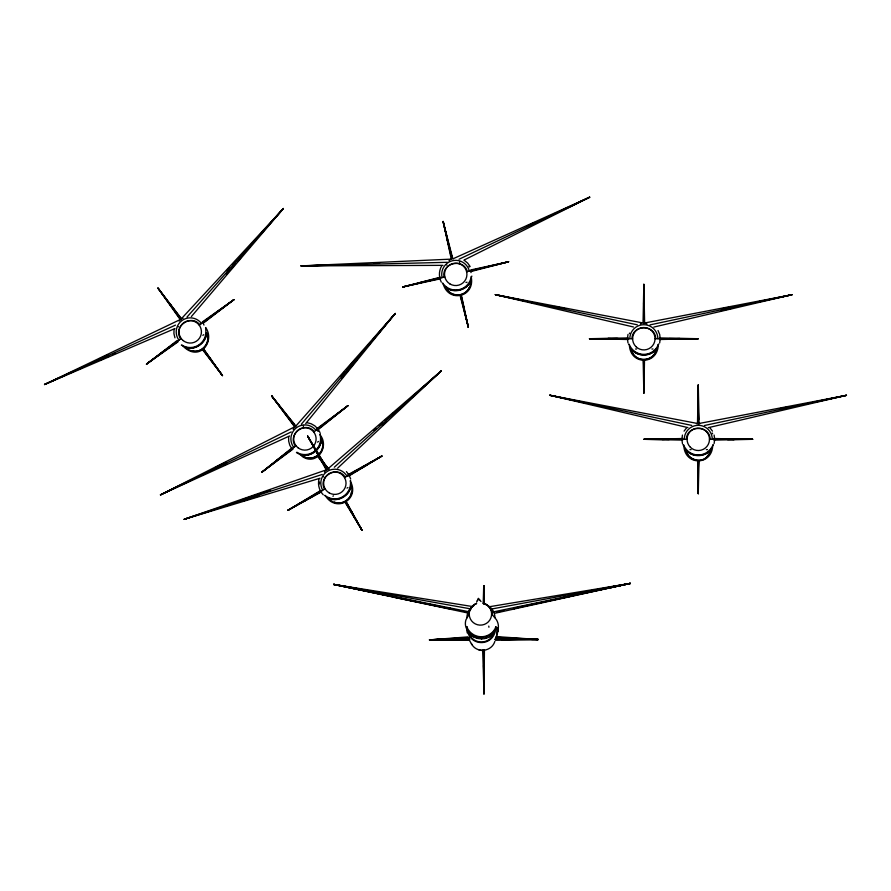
<?xml version="1.0" encoding="UTF-8"?>
<svg xmlns="http://www.w3.org/2000/svg" width="891" height="891" viewBox="0 0 891 891"><rect width="100%" height="100%" fill="white"/><g stroke="black" fill="none" stroke-linecap="round" stroke-linejoin="round"><path stroke-width="1.34" d="M465.592 639.827L465.525 639.259L465.592 639.927L447.839 639.56L457.361 639.293M483.668 603.474L483.713 585.587L483.234 603.619M484.114 665.488L483.969 693.788L482.722 650.04M502.09 639.705L519.709 639.304M631.764 350.943C635.361 363.049 654.473 362.047 656.544 348.693C650.675 356.845 636.987 356.845 631.118 348.693C633.133 363.25 654.54 363.205 656.544 348.693M656.544 348.916C651.031 356.589 638.335 357.124 632.209 350.118M686.204 451.548C688.832 460.402 702.81 463.765 708.089 455.401C701.83 465.135 687.117 459.812 685.569 449.298C691.082 457.261 703.767 456.927 709.893 450.935C703.367 457.651 691.138 457.161 685.569 449.521M710.985 449.298C709.102 454.956 712.421 446.291 709.893 450.935M328.935 498.403C337.589 509.641 356.344 498.815 350.943 485.695C350.007 495.686 337.767 502.769 328.824 498.214C337.578 502.346 348.392 495.708 350.709 487.466M483.624 603.619L483.713 585.587L484.013 603.619M643.647 323.077L643.837 284.363L644.627 323.088M643.179 361.245L643.837 393.065L643.981 361.267M644.126 361.044L644.059 374.654L643.536 361.044M699.067 423.693L698.277 384.968L698.098 421.064M697.631 461.85L698.277 493.67L698.433 461.872M698.577 461.649L698.043 475.259M483.702 587.002L483.713 585.587L483.846 603.474M484.426 650.029L483.969 693.788L483.902 687.384M174.012 329.403L173.934 333.691L174.959 337.845M206.478 334.314L206.512 332.532C213.161 345.463 196.165 357.826 185.929 347.434C195.084 350.575 205.097 342.768 206.478 334.314C205.264 343.581 194.773 350.731 185.929 347.434M643.046 323.088L643.837 284.363L644.015 323.077M643.681 361.267L643.837 393.065L644.483 361.245M697.486 423.693L698.277 384.968L698.444 419.527M697.976 461.649L698.277 493.67L698.923 461.85M492.333 614.244C492.801 611.716 488.391 603.886 483.301 603.185M495.841 626.741C495.619 647.779 467.263 647.902 466.929 626.841L467.82 628.979A15.67 15.615 -8.7 0 0 494.962 628.879L495.841 626.741C498.269 630.561 497.223 635.45 495.095 639.203M658.861 344.126L658.293 344.394C658.026 365.51 629.636 365.51 629.369 344.394L628.556 344.16M712.733 444.999C712.466 466.116 684.076 466.116 683.809 444.999L682.985 444.631L684.7 447.148A15.67 15.67 0 0 0 711.842 447.148L713.301 444.732M497.69 630.995L497.624 631.596L497.835 628.89L497.312 633.846L497.479 632.41M302.829 455.98C312.307 462.93 326.273 452.138 321.941 441.212C326.808 453.953 310.38 463.821 300.958 454.588M497.779 630.271L497.624 631.251M303.385 426.566L303.53 425.43M497.189 632.577L496.721 635.472M491.62 613.932L496.376 619.646A1307.153 124.183 -0.1 0 1 498.269 628.244L497.624 630.705M319 478.968C317.597 484.57 319.223 490.651 323.244 494.806M319.479 482.053L319.423 483.88M627.988 342.957L627.431 338.714L627.988 334.47M659.674 342.957L660.231 338.714L659.674 334.47L658.037 330.516M682.439 443.562L681.882 439.319L682.439 435.075M714.114 443.562L714.671 439.319L714.114 435.075M497.445 632.031L497.078 634.704M191.866 350.631C201.088 354.228 210.343 343.224 207.202 334.537M471.851 276.099L470.749 278.827A15.67 15.67 0 0 1 444.342 285.12L442.37 283.104M483.858 674.977L483.557 665.499M466.929 626.841L467.196 632.855M631.931 338.714C632.198 324.268 655.475 324.268 655.743 338.714M686.371 439.319C686.638 424.873 709.915 424.873 710.183 439.319M449.844 608.943L449.799 607.751L449.91 608.575L447.204 608.018M554.592 307.239L554.748 306.482L565.607 308.731M334.37 502.045C341.175 505.565 351.032 499.873 351.377 492.233M302.817 455.223C310.926 456.337 320.248 449.131 321.205 441.012C320.147 450.311 310.168 457.406 301.091 454.766M497.256 634.036L497.646 629.235M445.678 287.013C451.169 301.125 471.818 294.977 470.459 281.333C466.639 290.622 453.33 293.796 445.723 287.225M477.899 599.454L477.409 600.59L478.333 598.307L479.815 600.267L479.046 599.309M629.369 333.646L629.614 333.067M658.293 344.394L657.402 346.543A15.67 15.67 0 0 1 630.26 346.543L629.157 344.605M293.172 429.328L294.475 426.934L160.458 494.861L289.564 435.966M441.758 265.763C438.817 270.73 438.639 277.023 441.301 282.146M477.543 600.278L476.562 602.127M179.124 321.094L180.071 319.635L44.55 384.511L174.959 328.556M494.873 641.353C491.62 651.989 476.496 653.604 471.384 643.692M708.089 455.401L710.35 451.325M324.491 472.13L325.003 471.272M446.814 289.04C451.425 297.048 465.804 297.082 469.011 287.726M459.422 262.466L460.023 261.486M469.212 614.01L465.982 619.757A1307.153 124.183 -0.1 0 0 466.372 628.367M493.024 632.666L494.104 631.24C491.81 645.452 471.061 645.552 468.688 631.34C474.29 638.947 486.508 639.37 493.024 632.666L493.246 634.147C487.076 640.406 476.217 640.462 470.002 634.236L469.78 632.744M684.076 431.121L686.683 427.725M305.702 423.581L395.236 313.487L296.012 425.887M447.115 288.35C454.042 292.705 465.503 289.976 469.724 282.959M325.46 470.593L326.106 469.936L184.192 519.297L320.025 478.233M369.553 344.071L371.324 341.966M373.095 339.85L395.236 313.487L372.85 339.638M341.487 378.241L344.16 375.055M345.942 372.939L356.645 360.198M301.37 424.183L395.236 313.487M191.376 316.539L283.383 208.516L181.341 318.789M341.03 376.047L344.639 371.837M346.443 369.732L355.464 359.196L356.055 359.697M368.362 344.862L371.057 341.732M247.019 249.881L249.747 246.774M252.476 243.666L255.194 240.57M257.922 237.463L283.383 208.516L257.644 237.218M226.347 274.105L230.012 269.951M231.838 267.868L235.502 263.703M237.329 261.62L240.993 257.454M187.021 317.04L283.383 208.516M226.849 270.853L229.622 267.757M232.406 264.66L236.104 260.528M246.618 249.525L252.131 243.366M181.964 345.017C198.749 363.651 215.745 341.465 205.665 327.543L205.799 330.115A15.67 15.67 0 0 1 183.958 346.22L181.352 345.14M337.678 468.12L441.156 371.012L327.454 469.234M448.986 260.773L449.71 260.105M397.353 410.851L400.404 408.067M411.609 397.876L441.156 371.012L412.377 396.673M382.295 425.185L386.393 421.454M334.303 467.229L441.156 371.012M373.886 430.353L375.957 428.515M379.065 425.742L382.172 422.98M385.268 420.207L389.412 416.52M392.519 413.747L395.938 411.341M350.553 480.394L350.508 483.212A15.67 15.67 0 0 1 326.997 496.777L324.536 495.418M293.028 449.097L261.898 472.152L292.059 447.85M317.753 429.985L347.913 405.683L316.784 428.738M290.266 449.832L276.321 460.714L290.655 450.334M291.546 449.476L261.898 472.152L289.152 450.891M317.396 429.507L347.913 405.683L318.265 428.371M282.748 410.628L293.997 424.283L293.495 424.673L271.666 395.916L295.979 426.076M261.898 472.152L296.035 445.778M313.777 432.068L317.875 428.894L314.846 425.876L311.126 423.748L306.994 422.657M318.042 428.76L347.913 405.683M317.586 442.125L318.466 441.446M326.696 467.497L320.459 458.564M178.122 341.765L146.48 364.107L177.186 340.496M203.271 323.221L233.977 299.61L202.335 321.952M175.516 342.924L146.48 364.107L176.418 341.81M204.039 321.896L233.977 299.61L202.714 322.431M146.48 364.107L181.207 338.513M199.25 325.204L233.977 299.61M202.836 335.35L203.738 334.682M450.345 259.582L451.158 259.136L301.058 265.897L442.961 265.351M321.707 491.709L287.771 510.387L319.724 491.052M348.76 476.084L381.905 456.036L347.969 474.714M321.384 491.197L287.771 510.387L320.003 491.565M349.673 474.858L381.905 456.036L349.484 474.547M287.771 510.387L325.126 488.814M344.539 477.609L381.905 456.036M332.9 496.209L333.479 495.875M346.978 488.09L347.935 487.533M640.417 323.945L641.286 323.455M464.011 260.083L589.675 197.212L452.984 258.813M319.824 434.574C330.127 446.335 316.75 466.283 302.472 456.649C301.448 454.41 294.398 452.372 296.937 452.26L298.964 453.419A15.67 15.67 0 0 0 320.437 436.824L320.248 433.772L320.114 434.596M215.956 467.285L225.935 462.429M190.306 480.672L160.458 494.861L190.162 480.383M554.926 213.918L589.675 197.212L554.759 213.573M160.458 494.861L291.234 431.923M458.999 259.259L589.675 197.212M202.747 474.769L207.714 472.397M224.153 465.124L226.648 463.933M527.082 226.024L534.611 222.494M99.402 358.772L108.223 354.729M84.768 366.502L44.55 384.511L80.836 367.838M44.55 384.511L175.494 325.115M100.048 360.187L103.835 358.483M106.374 357.347L108.902 356.222M112.7 354.518L115.229 353.382M476.574 603.597C471.718 604.154 468.521 612.562 468.722 614.322M696.461 423.704L697.352 423.448L549.769 395.248L687.941 427.602M242.898 499.405L270.53 490.273M220.923 507.558L184.192 519.297L220.801 507.202M223.418 506.333L229.956 504.183M184.192 519.297L322.23 474.446M226.169 505.876L230.101 504.629M243.377 500.887L259.214 495.819M440.711 278.738L402.855 286.947L440.343 277.201M471.105 271.499L508.594 261.754L470.738 269.962M439.207 278.471L402.855 286.947L439.129 278.126M472.33 270.586L508.594 261.754L470.905 270.541M447.171 239.445L451.804 256.519L451.191 256.675L443.128 221.48L452.873 258.969M402.855 286.947L444.821 276.945M466.628 271.755L508.594 261.754M465.971 282.492L467.051 282.235M653.838 327.064L792.01 294.709L644.761 322.965M708.289 427.669L846.45 395.314L698.867 423.526L699.758 423.771M436.724 279.195L420.708 282.458L437.904 278.27L438.049 278.894M494.538 613.331L630.305 583.416L489.114 606.782M758.375 302.027L792.01 294.709L758.297 301.704M720.719 310.714L732.903 308.063M816.847 401.752L846.45 395.314L812.748 402.309M610.547 586.957L630.305 583.416L609.455 587.926M497.033 612.106L503.627 610.691M569.728 596.458L514.096 608.107M491.843 608.965L630.305 583.416L514.174 608.453M650.04 324.881L792.01 294.709M704.491 425.486L846.45 395.314M562.878 597.594L568.302 596.447M576.41 594.743C574.461 593.606 570.318 597.95 570.975 595.333L571.142 596.447M579.105 594.174L584.496 593.05M587.191 592.482L630.305 583.416L603.018 588.505L610.714 586.991M721.721 308.798L728.515 307.395M780.238 408.568L787.031 407.154L787.187 407.911M493.079 611.961L630.305 583.416M592.537 590.354L595.132 589.875M597.727 589.397L600.334 588.918M182.198 318.466L183.011 318.321M327.765 469.1L329.169 468.956M642.578 322.887L495.329 294.643L633.501 326.997M467.942 636.898L429.495 639.883L469.59 639.927M469.613 637.499L429.495 639.883L435.977 639.872M448.719 638.78L429.495 639.883L469.691 639.738M455.591 638.39L459.711 638.156M469.323 638.424L429.495 639.883L469.579 639.549M374.075 263.279L379.622 263.112M342.356 265.084L301.058 265.897L339.594 264.761M301.058 265.897L447.494 262.31M361.646 265.184L367.192 265.084M628.211 339.504L589.486 338.714L628.211 337.923M659.451 339.504L698.176 338.714L659.451 337.923M682.651 440.109L643.926 439.319L682.651 438.528M713.903 440.109L752.628 439.319L713.903 438.528M495.329 639.849L538.186 639.493L496.276 636.586M617.418 338.435L607.896 338.48L617.418 338.992M618.51 338.847L589.486 338.714L618.51 338.569M669.152 338.847L698.176 338.714L669.152 338.569M670.244 338.992L679.777 338.48M669.141 439.051L662.336 439.553M669.141 439.586L643.926 439.319L668.807 439.196M727.735 439.441L752.628 439.319L727.735 439.196M727.412 439.586L734.217 439.553L727.412 439.051M531.704 639.526L538.186 639.493L515.276 638.29M495.262 639.649L538.186 639.493L521.97 638.691M643.603 302.773L644.148 320.459L643.514 320.459M589.486 338.714L627.231 338.714M627.431 338.714L632.621 338.714M655.041 338.714L660.231 338.714M660.443 338.714L698.176 338.714M635.517 349.005L636.631 349.005M651.9 349.005L653.025 349.005M698.043 403.378L698.589 419.706M643.926 439.319L681.671 439.319M681.882 439.319L687.061 439.319M709.481 439.319L752.628 439.319M689.957 449.61L691.071 449.61M706.351 449.61L707.465 449.61M495.329 639.437L538.186 639.493L496.287 638.279M496.131 637.332L516.557 638.424M177.944 326.685L178.534 326.774M472.497 606.537L333.657 584.407L468.243 613.075M479.024 650.018L482.677 650.63M353.259 587.804L333.657 584.407L377.996 593.651M471.161 608.965L333.657 584.407L424.138 603.218M353.103 587.848L361.3 589.307M361.033 589.352L333.657 584.407L468.566 611.683M524.933 301.08L495.329 294.643L524.988 300.79M583.416 402.565L549.769 395.248L583.482 402.242M426.856 603.786L432.28 604.911M434.997 605.479L444.486 607.45M464.423 611.594L467.062 612.15M379.299 593.918L411.575 600.645M412.923 600.924L419.628 602.316M422.323 602.873L441.112 606.782M451.258 608.898L453.942 609.455M495.329 294.643L637.288 324.814M549.769 395.248L691.739 425.419M449.587 608.776L392.886 597.026M527.617 301.67L533.007 302.84M323.199 476.696L323.778 476.852M646.053 323.533L646.922 324.012M446.38 264.738L446.948 265.095M186.052 347.613L187.645 348.693M464.322 260.384L467.641 263.079L470.147 266.554M314.323 431.634C305.279 420.374 286.869 434.608 295.489 446.202M481.029 601.525L479.603 599.999M345.151 477.253C337.689 464.879 317.53 476.518 324.524 489.159M180.428 338.457L180.75 338.847C172.163 327.186 191.108 313.298 199.818 324.792L199.439 324.447M318.176 457.15L324.257 464.69M325.983 466.839L327.721 469M294.732 427.045L271.666 395.916L293.785 424.25M319.423 457.952L327.933 468.844M320.003 458.921L323.355 463.209M271.666 395.916L295.567 426.834M318.354 456.315L328.489 469.434M321.205 441.012L321.205 439.218M180.327 319.758L157.974 288.116L181.597 318.811M203.081 350.386L222.483 375.601L203.326 348.481M709.871 427.725L712.477 431.121M631.118 348.916L632.209 350.33M346.432 471.617L349.038 475.014L350.675 478.968M320.504 458.865L328.066 468.744M180.795 319.379L157.974 288.116L180.272 318.054M203.493 350.096L222.483 375.601L203.738 349.918M203.248 350.007L211.746 360.643L203.727 349.662M319.201 456.359L328.256 468.577M219.019 310.346L205.108 321.283L204.73 320.771M157.974 288.116L181.174 319.568M203.282 349.562L222.483 375.601M175.349 342.434L175.727 342.946L161.16 353.003M325.159 495.363C335.94 513.517 360.532 499.328 350.208 480.906M468.922 266.398L469.345 266.988M326.34 470.08L307.662 436.145L327.71 469.29M345.541 503.059L362.013 530.279L346.666 502.401M470.125 635.795L471.25 637.711M468.933 639.538L471.94 644.594M317.875 428.894L320.036 432.592M326.852 469.757L307.662 436.145L327.175 469.568M345.975 502.814L362.013 530.279L346.243 502.669M345.741 502.702L353.003 514.218L346.265 502.401M291.936 448.941L289.775 445.244L288.662 441.112L288.639 436.835M307.662 436.145L327.03 469.68M345.831 502.257L362.013 530.279M317.575 430.141L318.087 431.055M317.586 430.331L317.898 430.921M203.594 324.291L203.983 325.048M467.307 271.588C463.699 257.599 441.056 263.001 444.141 277.112M712.31 433.059L712.6 433.772M321.072 439.051L321.941 441.212M442.983 283.238C448.128 303.72 475.749 297.137 471.116 276.533M241.572 499.84L241.817 500.575M460.324 296.425L468.321 327.22L461.293 294.776M451.336 259.337L443.128 221.48L451.637 256.408M460.803 296.324L468.321 327.22L461.104 296.257M460.614 296.146L464.289 309.255L461.193 296.012M473.411 269.817L473.555 270.43M443.128 221.48L451.882 258.201M460.825 295.745L468.321 327.22M514.051 607.862L514.285 608.976M732.58 306.549L732.747 307.306M502.023 639.448L502.09 639.627M489.627 635.283L489.85 636.764M485.662 636.931L485.896 638.424M481.407 637.499L481.641 638.992M477.153 636.965L477.387 638.446M473.188 635.339L473.411 636.831M469.323 633.356L469.557 634.837M468.688 631.34L468.911 632.822M488.769 626.117L488.925 627.242M497.746 629.391L497.624 627.676M470.882 271.566L470.983 272.613M483.557 649.606L483.969 693.788L483.969 692.162M483.768 666.268L483.969 693.788L483.835 665.499M483.713 585.587L483.757 603.909M698.277 384.968L698.277 424.049M698.277 461.304L698.277 493.67M643.837 284.363L643.837 323.444M643.837 360.699L643.837 393.065M322.698 490.217A14.011 14.011 0 0 1 327.832 471.072A14.011 14.011 0 0 1 346.978 476.206M178.946 340.173A14.011 14.011 0 0 1 181.909 320.582A14.011 14.011 0 0 1 201.511 323.544M629.814 338.714A14.011 14.011 0 0 1 643.837 324.703A14.011 14.011 0 0 1 657.848 338.714M442.092 277.602A14.011 14.011 0 0 1 452.483 260.718A14.011 14.011 0 0 1 469.357 271.098M684.266 439.319A14.011 14.011 0 0 1 698.277 425.308A14.011 14.011 0 0 1 712.288 439.319M293.818 447.494A14.011 14.011 0 0 1 296.335 427.836A14.011 14.011 0 0 1 315.993 430.353M483.29 603.185A11.204 11.16 -7.6 0 1 489.794 620.069A11.204 11.16 -7.6 0 1 471.64 620.927A11.204 11.16 -7.6 0 1 476.562 603.497M466.895 617.697A14.011 13.955 -7.6 0 1 473.867 605.579M484.504 604.154A14.011 13.955 -7.6 0 1 494.917 617.586M169.09 302.795L179.147 317.352L179.659 316.973L169.09 302.795M318.867 492.066L303.831 501.388L319.19 492.612L318.867 492.066M366.078 465.436L350.798 474.357L350.486 473.812L366.078 465.436M317.062 451.971L325.438 467.563L325.983 467.24L317.062 451.971M329.236 492.912A11.204 11.204 0 0 0 346.042 483.212A11.204 11.204 0 0 0 329.236 473.5A11.204 11.204 0 0 0 329.236 492.912M183.234 340.618A11.204 11.204 0 0 0 201.31 333.535A11.204 11.204 0 0 0 186.141 321.417A11.204 11.204 0 0 0 183.234 340.618M635.907 346.632A11.204 11.204 0 0 0 654.662 341.609A11.204 11.204 0 0 0 640.93 327.888A11.204 11.204 0 0 0 635.907 346.632M449.855 283.895A11.204 11.204 0 0 0 466.929 274.662A11.204 11.204 0 0 0 450.4 264.493A11.204 11.204 0 0 0 449.855 283.895M690.347 447.237A11.204 11.204 0 0 0 709.102 442.214A11.204 11.204 0 0 0 695.37 428.493A11.204 11.204 0 0 0 690.347 447.237M298.117 447.839A11.204 11.204 0 0 0 316.027 440.343A11.204 11.204 0 0 0 300.579 428.582A11.204 11.204 0 0 0 298.117 447.839"/></g></svg>
